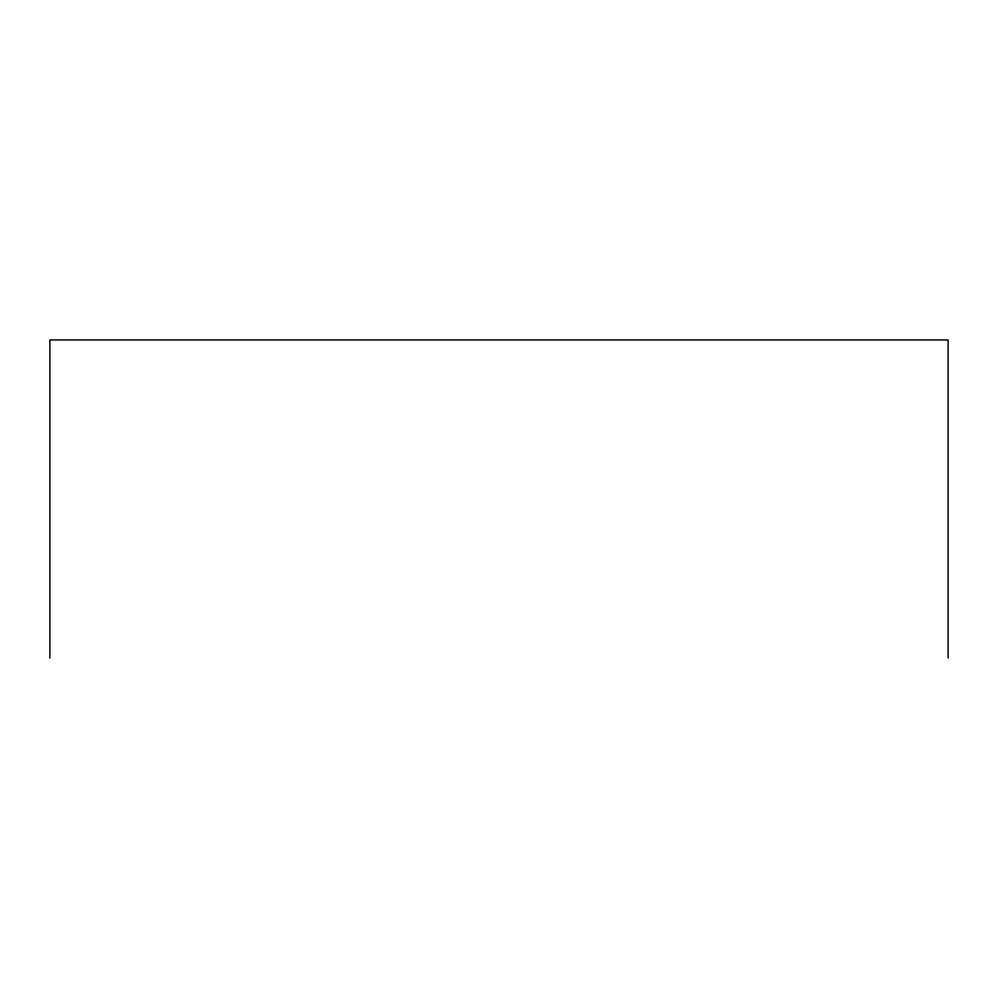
<?xml version="1.0" encoding="UTF-8"?>
<svg xmlns="http://www.w3.org/2000/svg" width="998" height="998" viewBox="0 0 998 998"><rect width="100%" height="100%" fill="white"/><g stroke="black" fill="none" stroke-linecap="round" stroke-linejoin="round"><path stroke-width="1.5" d="M948.1 658.031L948.1 339.969L49.9 339.969L49.9 658.031"/></g></svg>
